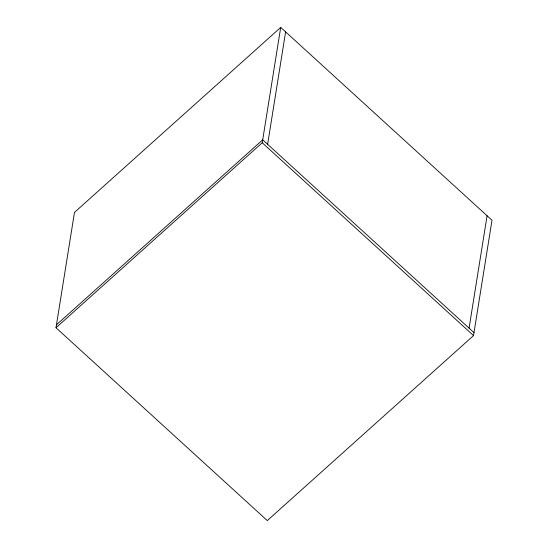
<?xml version="1.0" encoding="UTF-8"?>
<svg xmlns="http://www.w3.org/2000/svg" width="548" height="548" viewBox="0 0 548 548"><rect width="100%" height="100%" fill="white"/><g stroke="black" fill="none" stroke-linecap="round" stroke-linejoin="round"><path stroke-width="0.82" d="M55.999 327.759L74.48 212.405L280.706 27.4L492.001 220.241L473.52 335.595L267.294 520.6L55.999 327.759L262.232 142.754L280.706 27.4M267.623 144.282L285.624 31.887M469.081 328.156L487.083 215.754M56.471 324.806L262.704 139.802L473.999 332.636M262.232 142.754L473.52 335.595"/></g></svg>
